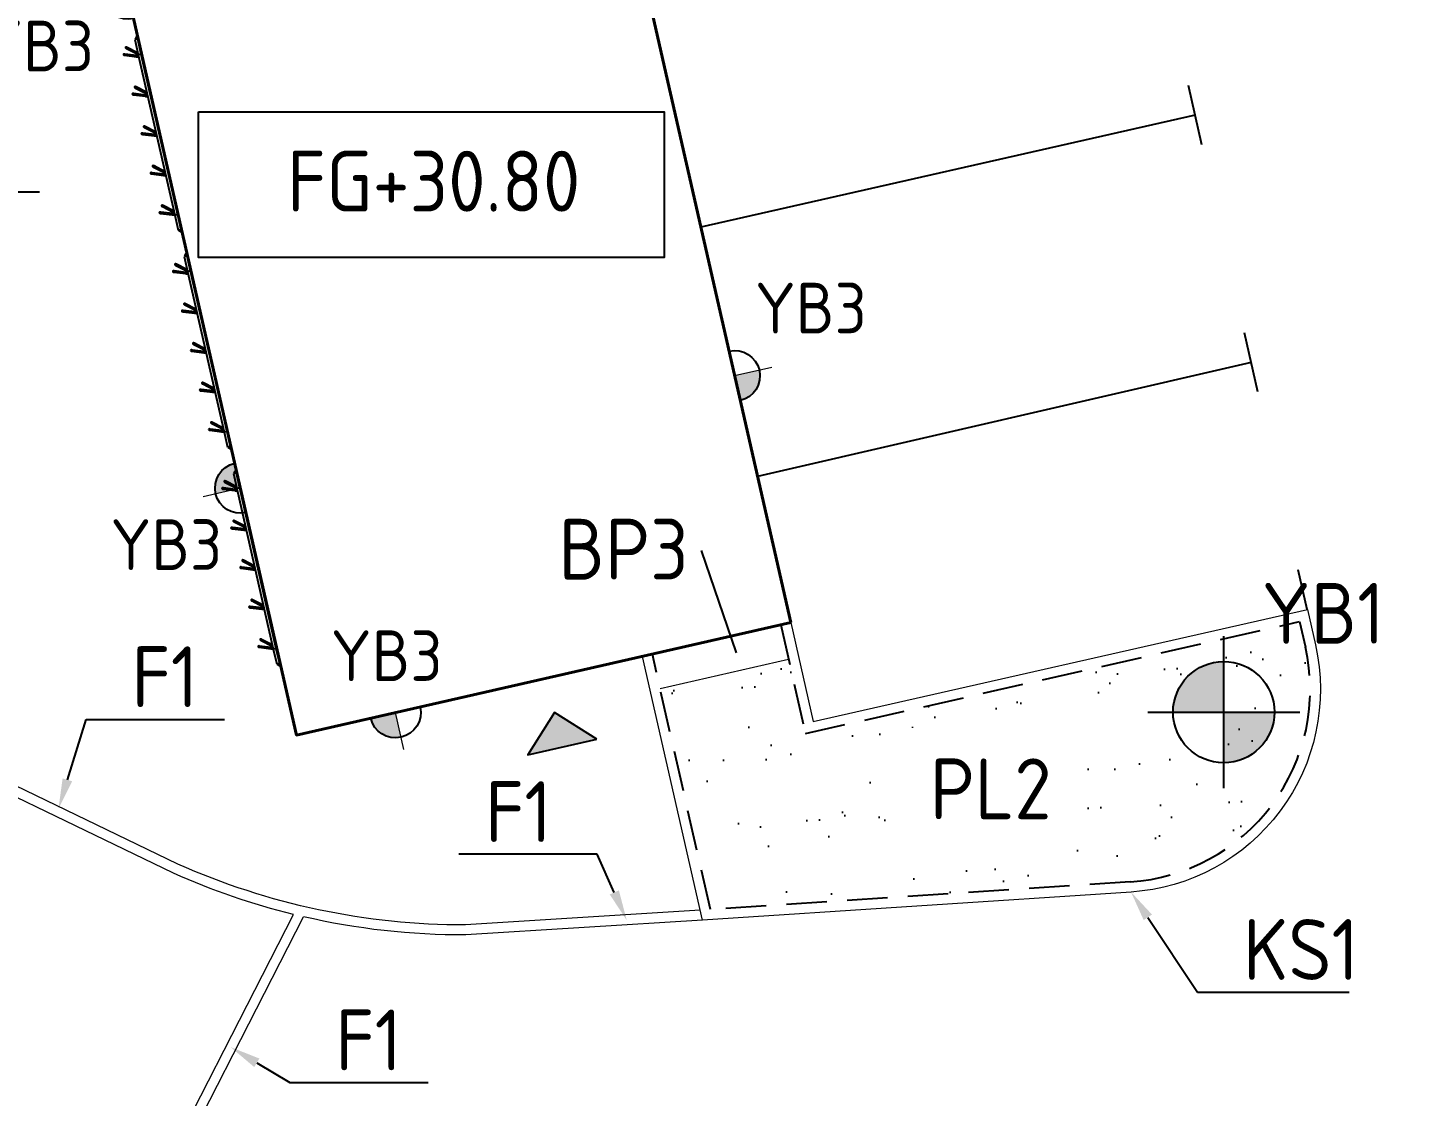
# Model space of a CAD drawing. Header units: metres. Extents: x 0 to 172473, y 0 to 6580575.
# Drawn here: x 172405.92 to 172419.59, y 6580493.7 to 6580504.25 of the extents above; entities that cross this region are included whole.
import ezdxf
from ezdxf import colors
from ezdxf.entities.mleader import LeaderData, LeaderLine
from ezdxf.enums import TextEntityAlignment as Align
from ezdxf.math import Vec2, Vec3

# ---------------------------------------------------------------- set-up
doc = ezdxf.new("R2010")
doc.units = ezdxf.units.M
doc.header["$LTSCALE"] = 0.2
doc.linetypes.add('KANTSTOD1', pattern=[3, 2, -1])
for name, color, linetype in [('A055_', 1, 'Continuous'), ('L-1822---N-', 1, 'Continuous'), ('L-DC----T1- Överbyggnad beteckning', 1, 'Continuous'), ('L-DE----T1-', 1, 'Continuous'), ('L-DE----T4-', 1, 'Continuous'), ('L-raster plantering1', 9, 'Continuous'), ('M-001-10_text sitplan', 3, 'Continuous'), ('M-236 KANTSTÖD', 1, 'KANTSTOD_DOUBLE_TYP1_1-200_20V'), ('M-251A_Projekterade_höjder', 3, 'Continuous'), ('M-282_ytskiktsbeteckningar', 3, 'Continuous'), ('M-714_El-tele_punkt', 1, 'Continuous')]:
    doc.layers.add(name, color=color, linetype=linetype)
for name, color, linetype, lineweight in [('L-01S---EIN_', 6, 'Continuous', 40), ('L-DC----H1- (HÅRDGJORDA YTOR)_', 1, 'Continuous', 13), ('L-DEE---EJN (väg- och ytmarkering)', 9, 'Continuous', 25), ('L-DEK---EIN (CYKELSTÄLL utrustning i mark)', 4, 'Continuous', 18)]:
    doc.layers.add(name, color=color, linetype=linetype, lineweight=lineweight)
doc.styles.add('Beteckningar', font='isocp2.shx')
doc.styles.add('ISO', font='ISO')
doc.styles.add('ISOCP', font='isocp.shx')
doc.styles.add('ISOCPEUR', font='isocpeur.ttf', dxfattribs={"height": 3.5})
doc.styles.get("Standard").update_dxf_attribs({"font": 'arial.ttf'})
doc.linetypes.add('KANTSTOD_DOUBLE_TYP1_1-200_20V', pattern='A,0.25,[2,K.SHX,S=0.1,R=0,X=0,Y=1],0.5,[2,K.SHX,S=0.1,R=0,X=0,Y=1],0.5,[2,K.SHX,S=0.1,R=0,X=0,Y=1],0.5,[2,K.SHX,S=0.1,R=0,X=0,Y=1],0.5,[2,K.SHX,S=0.1,R=0,X=0,Y=1],0.5,[2,K.SHX,S=0.1,R=0,X=0,Y=1],0.5,[2,K.SHX,S=0.1,R=0,X=0,Y=1],1.75', length=5)

# ---------------------------------------------------------------- blocks, each defined once
blk = doc.blocks.new('A$C34e25eee')
at = {"linetype": 'Continuous', "lineweight": 25}
for p, q in [((-0.997, 0), (-0.997, -0.003)), ((-0.997, 0), (-0.812, 0)), ((-0.812, 0), (-0.812, -0.003)), ((-0.812, 0), (0.812, 0)), ((0.812, 0), (0.812, -0.003)), ((0.812, 0), (0.998, 0)), ((0.998, 0), (0.998, -0.003)), ((-0.997, -0.003), (-0.812, -0.003)), ((-0.99, -0.007), (-0.987, -0.003)), ((-0.969, -0.028), (-0.99, -0.007)), ((-0.965, -0.024), (-0.987, -0.003)), ((-0.969, -0.028), (-0.965, -0.024)), ((-0.965, -0.008), (-0.812, -0.008)), ((-0.965, -0.008), (-0.965, -0.035)), ((-0.965, -0.035), (-0.812, -0.035)), ((-0.832, -0.037), (-0.907, -0.126)), ((-0.897, -0.134), (-0.822, -0.044)), ((-0.808, -0.053), (-0.847, -0.163)), ((-0.836, -0.167), (-0.796, -0.057)), ((-0.82, -0.042), (-0.815, -0.035)), ((-0.812, -0.003), (0.812, -0.003)), ((-0.812, -0.003), (-0.812, -0.008)), ((-0.812, -0.008), (0.812, -0.008)), ((-0.812, -0.008), (-0.812, -0.035)), ((-0.812, -0.035), (0.812, -0.035)), ((-0.801, -0.035), (-0.807, -0.05)), ((-0.795, -0.054), (-0.788, -0.035)), ((-0.432, -0.037), (-0.507, -0.126)), ((-0.497, -0.134), (-0.422, -0.044)), ((-0.408, -0.053), (-0.447, -0.163)), ((-0.436, -0.167), (-0.396, -0.057)), ((-0.42, -0.042), (-0.415, -0.035)), ((-0.401, -0.035), (-0.407, -0.05)), ((-0.395, -0.054), (-0.388, -0.035)), ((-0.032, -0.037), (-0.107, -0.126)), ((-0.097, -0.134), (-0.022, -0.044)), ((-0.008, -0.053), (-0.047, -0.163)), ((-0.036, -0.167), (0.004, -0.057)), ((-0.02, -0.042), (-0.015, -0.035)), ((-0.001, -0.035), (-0.007, -0.05)), ((0.005, -0.054), (0.012, -0.035)), ((0.368, -0.037), (0.293, -0.126)), ((0.303, -0.134), (0.378, -0.044)), ((0.392, -0.053), (0.353, -0.163)), ((0.364, -0.167), (0.404, -0.057)), ((0.38, -0.042), (0.385, -0.035)), ((0.399, -0.035), (0.393, -0.05)), ((0.405, -0.054), (0.412, -0.035)), ((0.768, -0.037), (0.693, -0.126)), ((0.703, -0.134), (0.778, -0.044)), ((0.792, -0.053), (0.753, -0.163)), ((0.764, -0.167), (0.804, -0.057)), ((0.78, -0.042), (0.785, -0.035)), ((0.799, -0.035), (0.793, -0.05)), ((0.805, -0.054), (0.812, -0.035)), ((0.812, -0.003), (0.998, -0.003)), ((0.812, -0.003), (0.812, -0.008)), ((0.812, -0.008), (0.965, -0.008)), ((0.812, -0.008), (0.812, -0.035)), ((0.812, -0.035), (0.965, -0.035)), ((0.987, -0.003), (0.965, -0.024)), ((0.965, -0.008), (0.965, -0.035)), ((0.969, -0.028), (0.965, -0.024)), ((0.99, -0.007), (0.969, -0.028)), ((0.99, -0.007), (0.987, -0.003))]:
    blk.add_line(p, q, dxfattribs=at)
at = {"linetype": 'Continuous', "lineweight": 25, "flags": 128}
for points in [[(-0.907, -0.126), (-0.908, -0.127), (-0.908, -0.128), (-0.909, -0.129), (-0.91, -0.13), (-0.911, -0.131), (-0.911, -0.131), (-0.911, -0.132), (-0.911, -0.132)], [(-0.897, -0.134), (-0.898, -0.134), (-0.898, -0.134), (-0.899, -0.134), (-0.9, -0.134), (-0.902, -0.133), (-0.903, -0.132), (-0.904, -0.131), (-0.905, -0.13), (-0.906, -0.129), (-0.906, -0.128), (-0.907, -0.127), (-0.907, -0.126), (-0.907, -0.126)], [(-0.907, -0.126), (-0.907, -0.126), (-0.907, -0.127), (-0.907, -0.128), (-0.906, -0.128), (-0.905, -0.129), (-0.904, -0.131), (-0.903, -0.132)], [(-0.903, -0.132), (-0.902, -0.132), (-0.901, -0.133), (-0.9, -0.134), (-0.899, -0.134), (-0.898, -0.134), (-0.897, -0.134), (-0.897, -0.134)], [(-0.902, -0.14), (-0.902, -0.139), (-0.902, -0.139), (-0.901, -0.139), (-0.901, -0.138), (-0.9, -0.137), (-0.899, -0.136), (-0.898, -0.135), (-0.897, -0.134)], [(-0.83, -0.035), (-0.83, -0.035), (-0.831, -0.036), (-0.831, -0.036), (-0.831, -0.036), (-0.831, -0.036), (-0.832, -0.037)], [(-0.822, -0.044), (-0.823, -0.045), (-0.824, -0.045), (-0.824, -0.045), (-0.826, -0.044), (-0.827, -0.044), (-0.828, -0.043), (-0.829, -0.042), (-0.83, -0.041), (-0.831, -0.04), (-0.832, -0.039), (-0.832, -0.038), (-0.832, -0.037), (-0.832, -0.037)], [(-0.832, -0.037), (-0.832, -0.037), (-0.832, -0.037), (-0.832, -0.038), (-0.831, -0.039), (-0.831, -0.04), (-0.83, -0.041), (-0.828, -0.042)], [(-0.82, -0.042), (-0.821, -0.042), (-0.821, -0.042), (-0.822, -0.042), (-0.823, -0.041), (-0.824, -0.04), (-0.825, -0.039), (-0.826, -0.038), (-0.827, -0.037), (-0.828, -0.036), (-0.829, -0.036), (-0.829, -0.035)], [(-0.828, -0.042), (-0.827, -0.043), (-0.826, -0.044), (-0.825, -0.045), (-0.824, -0.045), (-0.823, -0.045), (-0.823, -0.045), (-0.822, -0.044)], [(-0.825, -0.039), (-0.824, -0.04), (-0.823, -0.041), (-0.822, -0.041), (-0.821, -0.042), (-0.821, -0.042), (-0.82, -0.042), (-0.82, -0.042)], [(-0.822, -0.044), (-0.822, -0.044), (-0.822, -0.044), (-0.822, -0.044), (-0.821, -0.043), (-0.821, -0.043), (-0.821, -0.043), (-0.821, -0.042), (-0.82, -0.042)], [(-0.807, -0.05), (-0.807, -0.05), (-0.807, -0.051), (-0.807, -0.051), (-0.807, -0.052), (-0.807, -0.052), (-0.807, -0.052), (-0.807, -0.053), (-0.808, -0.053)], [(-0.796, -0.057), (-0.797, -0.058), (-0.797, -0.058), (-0.798, -0.058), (-0.799, -0.058), (-0.801, -0.058), (-0.802, -0.057), (-0.803, -0.057), (-0.805, -0.056), (-0.806, -0.056), (-0.807, -0.055), (-0.807, -0.054), (-0.808, -0.053), (-0.808, -0.053)], [(-0.808, -0.053), (-0.808, -0.053), (-0.808, -0.054), (-0.807, -0.054), (-0.806, -0.055), (-0.805, -0.056), (-0.804, -0.057), (-0.803, -0.057)], [(-0.795, -0.054), (-0.795, -0.054), (-0.796, -0.054), (-0.797, -0.054), (-0.798, -0.054), (-0.799, -0.053), (-0.8, -0.053), (-0.802, -0.053), (-0.803, -0.052), (-0.804, -0.051), (-0.805, -0.051), (-0.806, -0.051), (-0.806, -0.05), (-0.807, -0.05)], [(-0.807, -0.05), (-0.807, -0.05), (-0.806, -0.05), (-0.806, -0.051), (-0.805, -0.051), (-0.804, -0.052), (-0.803, -0.052), (-0.801, -0.053)], [(-0.803, -0.057), (-0.801, -0.058), (-0.8, -0.058), (-0.799, -0.058), (-0.798, -0.058), (-0.797, -0.058), (-0.796, -0.057), (-0.796, -0.057)], [(-0.801, -0.053), (-0.8, -0.053), (-0.798, -0.054), (-0.797, -0.054), (-0.796, -0.054), (-0.796, -0.054), (-0.795, -0.054), (-0.795, -0.054)], [(-0.796, -0.057), (-0.796, -0.057), (-0.796, -0.056), (-0.796, -0.056), (-0.796, -0.056), (-0.796, -0.055), (-0.796, -0.055), (-0.795, -0.055), (-0.795, -0.054)], [(-0.507, -0.126), (-0.508, -0.127), (-0.508, -0.128), (-0.509, -0.129), (-0.51, -0.13), (-0.511, -0.131), (-0.511, -0.131), (-0.511, -0.132), (-0.511, -0.132)], [(-0.497, -0.134), (-0.498, -0.134), (-0.498, -0.134), (-0.499, -0.134), (-0.5, -0.134), (-0.502, -0.133), (-0.503, -0.132), (-0.504, -0.131), (-0.505, -0.13), (-0.506, -0.129), (-0.506, -0.128), (-0.507, -0.127), (-0.507, -0.126), (-0.507, -0.126)], [(-0.507, -0.126), (-0.507, -0.126), (-0.507, -0.127), (-0.507, -0.128), (-0.506, -0.128), (-0.505, -0.129), (-0.504, -0.131), (-0.503, -0.132)], [(-0.503, -0.132), (-0.502, -0.132), (-0.501, -0.133), (-0.5, -0.134), (-0.499, -0.134), (-0.498, -0.134), (-0.497, -0.134), (-0.497, -0.134)], [(-0.502, -0.14), (-0.502, -0.139), (-0.502, -0.139), (-0.501, -0.139), (-0.501, -0.138), (-0.5, -0.137), (-0.499, -0.136), (-0.498, -0.135), (-0.497, -0.134)], [(-0.43, -0.035), (-0.43, -0.035), (-0.431, -0.036), (-0.431, -0.036), (-0.431, -0.036), (-0.431, -0.036), (-0.432, -0.037)], [(-0.422, -0.044), (-0.423, -0.045), (-0.424, -0.045), (-0.424, -0.045), (-0.426, -0.044), (-0.427, -0.044), (-0.428, -0.043), (-0.429, -0.042), (-0.43, -0.041), (-0.431, -0.04), (-0.432, -0.039), (-0.432, -0.038), (-0.432, -0.037), (-0.432, -0.037)], [(-0.432, -0.037), (-0.432, -0.037), (-0.432, -0.037), (-0.432, -0.038), (-0.431, -0.039), (-0.431, -0.04), (-0.43, -0.041), (-0.428, -0.042)], [(-0.42, -0.042), (-0.421, -0.042), (-0.421, -0.042), (-0.422, -0.042), (-0.423, -0.041), (-0.424, -0.04), (-0.425, -0.039), (-0.426, -0.038), (-0.427, -0.037), (-0.428, -0.036), (-0.429, -0.036), (-0.429, -0.035)], [(-0.428, -0.042), (-0.427, -0.043), (-0.426, -0.044), (-0.425, -0.045), (-0.424, -0.045), (-0.423, -0.045), (-0.423, -0.045), (-0.422, -0.044)], [(-0.425, -0.039), (-0.424, -0.04), (-0.423, -0.041), (-0.422, -0.041), (-0.421, -0.042), (-0.421, -0.042), (-0.42, -0.042), (-0.42, -0.042)], [(-0.422, -0.044), (-0.422, -0.044), (-0.422, -0.044), (-0.422, -0.044), (-0.421, -0.043), (-0.421, -0.043), (-0.421, -0.043), (-0.421, -0.042), (-0.42, -0.042)], [(-0.407, -0.05), (-0.407, -0.05), (-0.407, -0.051), (-0.407, -0.051), (-0.407, -0.052), (-0.407, -0.052), (-0.407, -0.052), (-0.407, -0.053), (-0.408, -0.053)], [(-0.396, -0.057), (-0.397, -0.058), (-0.397, -0.058), (-0.398, -0.058), (-0.399, -0.058), (-0.401, -0.058), (-0.402, -0.057), (-0.403, -0.057), (-0.405, -0.056), (-0.406, -0.056), (-0.407, -0.055), (-0.407, -0.054), (-0.408, -0.053), (-0.408, -0.053)], [(-0.408, -0.053), (-0.408, -0.053), (-0.408, -0.054), (-0.407, -0.054), (-0.406, -0.055), (-0.405, -0.056), (-0.404, -0.057), (-0.403, -0.057)], [(-0.395, -0.054), (-0.395, -0.054), (-0.396, -0.054), (-0.397, -0.054), (-0.398, -0.054), (-0.399, -0.053), (-0.4, -0.053), (-0.402, -0.053), (-0.403, -0.052), (-0.404, -0.051), (-0.405, -0.051), (-0.406, -0.051), (-0.406, -0.05), (-0.407, -0.05)], [(-0.407, -0.05), (-0.407, -0.05), (-0.406, -0.05), (-0.406, -0.051), (-0.405, -0.051), (-0.404, -0.052), (-0.403, -0.052), (-0.401, -0.053)], [(-0.403, -0.057), (-0.401, -0.058), (-0.4, -0.058), (-0.399, -0.058), (-0.398, -0.058), (-0.397, -0.058), (-0.396, -0.057), (-0.396, -0.057)], [(-0.401, -0.053), (-0.4, -0.053), (-0.398, -0.054), (-0.397, -0.054), (-0.396, -0.054), (-0.396, -0.054), (-0.395, -0.054), (-0.395, -0.054)], [(-0.396, -0.057), (-0.396, -0.057), (-0.396, -0.056), (-0.396, -0.056), (-0.396, -0.056), (-0.396, -0.055), (-0.396, -0.055), (-0.395, -0.055), (-0.395, -0.054)], [(-0.107, -0.126), (-0.108, -0.127), (-0.108, -0.128), (-0.109, -0.129), (-0.11, -0.13), (-0.111, -0.131), (-0.111, -0.131), (-0.111, -0.132), (-0.111, -0.132)], [(-0.097, -0.134), (-0.098, -0.134), (-0.098, -0.134), (-0.099, -0.134), (-0.1, -0.134), (-0.102, -0.133), (-0.103, -0.132), (-0.104, -0.131), (-0.105, -0.13), (-0.106, -0.129), (-0.106, -0.128), (-0.107, -0.127), (-0.107, -0.126), (-0.107, -0.126)], [(-0.107, -0.126), (-0.107, -0.126), (-0.107, -0.127), (-0.107, -0.128), (-0.106, -0.128), (-0.105, -0.129), (-0.104, -0.131), (-0.103, -0.132)], [(-0.103, -0.132), (-0.102, -0.132), (-0.101, -0.133), (-0.1, -0.134), (-0.099, -0.134), (-0.098, -0.134), (-0.097, -0.134), (-0.097, -0.134)], [(-0.102, -0.14), (-0.102, -0.139), (-0.102, -0.139), (-0.101, -0.139), (-0.101, -0.138), (-0.1, -0.137), (-0.099, -0.136), (-0.098, -0.135), (-0.097, -0.134)], [(-0.03, -0.035), (-0.03, -0.035), (-0.031, -0.036), (-0.031, -0.036), (-0.031, -0.036), (-0.031, -0.036), (-0.032, -0.037)], [(-0.022, -0.044), (-0.023, -0.045), (-0.024, -0.045), (-0.024, -0.045), (-0.026, -0.044), (-0.027, -0.044), (-0.028, -0.043), (-0.029, -0.042), (-0.03, -0.041), (-0.031, -0.04), (-0.032, -0.039), (-0.032, -0.038), (-0.032, -0.037), (-0.032, -0.037)], [(-0.032, -0.037), (-0.032, -0.037), (-0.032, -0.037), (-0.032, -0.038), (-0.031, -0.039), (-0.031, -0.04), (-0.03, -0.041), (-0.028, -0.042)], [(-0.02, -0.042), (-0.021, -0.042), (-0.021, -0.042), (-0.022, -0.042), (-0.023, -0.041), (-0.024, -0.04), (-0.025, -0.039), (-0.026, -0.038), (-0.027, -0.037), (-0.028, -0.036), (-0.029, -0.036), (-0.029, -0.035)], [(-0.028, -0.042), (-0.027, -0.043), (-0.026, -0.044), (-0.025, -0.045), (-0.024, -0.045), (-0.023, -0.045), (-0.023, -0.045), (-0.022, -0.044)], [(-0.025, -0.039), (-0.024, -0.04), (-0.023, -0.041), (-0.022, -0.041), (-0.021, -0.042), (-0.021, -0.042), (-0.02, -0.042), (-0.02, -0.042)], [(-0.022, -0.044), (-0.022, -0.044), (-0.022, -0.044), (-0.022, -0.044), (-0.021, -0.043), (-0.021, -0.043), (-0.021, -0.043), (-0.021, -0.042), (-0.02, -0.042)], [(-0.007, -0.05), (-0.007, -0.05), (-0.007, -0.051), (-0.007, -0.051), (-0.007, -0.052), (-0.007, -0.052), (-0.007, -0.052), (-0.008, -0.053), (-0.008, -0.053)], [(0.004, -0.057), (0.003, -0.058), (0.003, -0.058), (0.002, -0.058), (0.001, -0.058), (-0.001, -0.058), (-0.002, -0.057), (-0.003, -0.057), (-0.005, -0.056), (-0.006, -0.056), (-0.007, -0.055), (-0.007, -0.054), (-0.008, -0.053), (-0.008, -0.053)], [(-0.008, -0.053), (-0.008, -0.053), (-0.008, -0.054), (-0.007, -0.054), (-0.006, -0.055), (-0.005, -0.056), (-0.004, -0.057), (-0.003, -0.057)], [(0.005, -0.054), (0.005, -0.054), (0.004, -0.054), (0.003, -0.054), (0.002, -0.054), (0.001, -0.053), (0, -0.053), (-0.002, -0.053), (-0.003, -0.052), (-0.004, -0.051), (-0.005, -0.051), (-0.006, -0.051), (-0.006, -0.05), (-0.007, -0.05)], [(-0.007, -0.05), (-0.007, -0.05), (-0.006, -0.05), (-0.006, -0.051), (-0.005, -0.051), (-0.004, -0.052), (-0.003, -0.052), (-0.001, -0.053)], [(-0.003, -0.057), (-0.001, -0.058), (0, -0.058), (0.001, -0.058), (0.002, -0.058), (0.003, -0.058), (0.004, -0.057), (0.004, -0.057)], [(-0.001, -0.053), (0, -0.053), (0.002, -0.054), (0.003, -0.054), (0.004, -0.054), (0.004, -0.054), (0.005, -0.054), (0.005, -0.054)], [(0.004, -0.057), (0.004, -0.057), (0.004, -0.056), (0.004, -0.056), (0.004, -0.056), (0.004, -0.055), (0.004, -0.055), (0.005, -0.055), (0.005, -0.054)], [(0.293, -0.126), (0.292, -0.127), (0.292, -0.128), (0.291, -0.129), (0.29, -0.13), (0.289, -0.131), (0.289, -0.131), (0.289, -0.132), (0.289, -0.132)], [(0.303, -0.134), (0.302, -0.134), (0.302, -0.134), (0.301, -0.134), (0.3, -0.134), (0.298, -0.133), (0.297, -0.132), (0.296, -0.131), (0.295, -0.13), (0.294, -0.129), (0.294, -0.128), (0.293, -0.127), (0.293, -0.126), (0.293, -0.126)], [(0.293, -0.126), (0.293, -0.126), (0.293, -0.127), (0.293, -0.128), (0.294, -0.128), (0.295, -0.129), (0.296, -0.131), (0.297, -0.132)], [(0.297, -0.132), (0.298, -0.132), (0.299, -0.133), (0.3, -0.134), (0.301, -0.134), (0.302, -0.134), (0.303, -0.134), (0.303, -0.134)], [(0.298, -0.14), (0.298, -0.139), (0.298, -0.139), (0.299, -0.139), (0.299, -0.138), (0.3, -0.137), (0.301, -0.136), (0.302, -0.135), (0.303, -0.134)], [(0.37, -0.035), (0.37, -0.035), (0.369, -0.036), (0.369, -0.036), (0.369, -0.036), (0.369, -0.036), (0.368, -0.037)], [(0.378, -0.044), (0.377, -0.045), (0.376, -0.045), (0.376, -0.045), (0.374, -0.044), (0.373, -0.044), (0.372, -0.043), (0.371, -0.042), (0.37, -0.041), (0.369, -0.04), (0.368, -0.039), (0.368, -0.038), (0.368, -0.037), (0.368, -0.037)], [(0.368, -0.037), (0.368, -0.037), (0.368, -0.037), (0.368, -0.038), (0.369, -0.039), (0.369, -0.04), (0.37, -0.041), (0.372, -0.042)], [(0.38, -0.042), (0.379, -0.042), (0.379, -0.042), (0.378, -0.042), (0.377, -0.041), (0.376, -0.04), (0.375, -0.039), (0.374, -0.038), (0.373, -0.037), (0.372, -0.036), (0.371, -0.036), (0.371, -0.035)], [(0.372, -0.042), (0.373, -0.043), (0.374, -0.044), (0.375, -0.045), (0.376, -0.045), (0.377, -0.045), (0.377, -0.045), (0.378, -0.044)], [(0.375, -0.039), (0.376, -0.04), (0.377, -0.041), (0.378, -0.041), (0.379, -0.042), (0.379, -0.042), (0.38, -0.042), (0.38, -0.042)], [(0.378, -0.044), (0.378, -0.044), (0.378, -0.044), (0.378, -0.044), (0.379, -0.043), (0.379, -0.043), (0.379, -0.043), (0.379, -0.042), (0.38, -0.042)], [(0.393, -0.05), (0.393, -0.05), (0.393, -0.051), (0.393, -0.051), (0.393, -0.052), (0.393, -0.052), (0.393, -0.052), (0.393, -0.053), (0.392, -0.053)], [(0.404, -0.057), (0.403, -0.058), (0.403, -0.058), (0.402, -0.058), (0.401, -0.058), (0.399, -0.058), (0.398, -0.057), (0.397, -0.057), (0.395, -0.056), (0.394, -0.056), (0.393, -0.055), (0.393, -0.054), (0.392, -0.053), (0.392, -0.053)], [(0.392, -0.053), (0.392, -0.053), (0.392, -0.054), (0.393, -0.054), (0.394, -0.055), (0.395, -0.056), (0.396, -0.057), (0.397, -0.057)], [(0.405, -0.054), (0.405, -0.054), (0.404, -0.054), (0.403, -0.054), (0.402, -0.054), (0.401, -0.053), (0.4, -0.053), (0.398, -0.053), (0.397, -0.052), (0.396, -0.051), (0.395, -0.051), (0.394, -0.051), (0.394, -0.05), (0.393, -0.05)], [(0.393, -0.05), (0.393, -0.05), (0.394, -0.05), (0.394, -0.051), (0.395, -0.051), (0.396, -0.052), (0.397, -0.052), (0.399, -0.053)], [(0.397, -0.057), (0.399, -0.058), (0.4, -0.058), (0.401, -0.058), (0.402, -0.058), (0.403, -0.058), (0.404, -0.057), (0.404, -0.057)], [(0.399, -0.053), (0.4, -0.053), (0.402, -0.054), (0.403, -0.054), (0.404, -0.054), (0.404, -0.054), (0.405, -0.054), (0.405, -0.054)], [(0.404, -0.057), (0.404, -0.057), (0.404, -0.056), (0.404, -0.056), (0.404, -0.056), (0.404, -0.055), (0.404, -0.055), (0.405, -0.055), (0.405, -0.054)], [(0.693, -0.126), (0.692, -0.127), (0.692, -0.128), (0.691, -0.129), (0.69, -0.13), (0.689, -0.131), (0.689, -0.131), (0.689, -0.132), (0.689, -0.132)], [(0.703, -0.134), (0.702, -0.134), (0.702, -0.134), (0.701, -0.134), (0.7, -0.134), (0.698, -0.133), (0.697, -0.132), (0.696, -0.131), (0.695, -0.13), (0.694, -0.129), (0.694, -0.128), (0.693, -0.127), (0.693, -0.126), (0.693, -0.126)], [(0.693, -0.126), (0.693, -0.126), (0.693, -0.127), (0.693, -0.128), (0.694, -0.128), (0.695, -0.129), (0.696, -0.131), (0.697, -0.132)], [(0.697, -0.132), (0.698, -0.132), (0.699, -0.133), (0.7, -0.134), (0.701, -0.134), (0.702, -0.134), (0.703, -0.134), (0.703, -0.134)], [(0.698, -0.14), (0.698, -0.139), (0.698, -0.139), (0.699, -0.139), (0.699, -0.138), (0.7, -0.137), (0.701, -0.136), (0.702, -0.135), (0.703, -0.134)], [(0.77, -0.035), (0.77, -0.035), (0.769, -0.036), (0.769, -0.036), (0.769, -0.036), (0.769, -0.036), (0.768, -0.037)], [(0.778, -0.044), (0.777, -0.045), (0.776, -0.045), (0.776, -0.045), (0.774, -0.044), (0.773, -0.044), (0.772, -0.043), (0.771, -0.042), (0.77, -0.041), (0.769, -0.04), (0.768, -0.039), (0.768, -0.038), (0.768, -0.037), (0.768, -0.037)], [(0.768, -0.037), (0.768, -0.037), (0.768, -0.037), (0.768, -0.038), (0.769, -0.039), (0.769, -0.04), (0.77, -0.041), (0.772, -0.042)], [(0.78, -0.042), (0.779, -0.042), (0.779, -0.042), (0.778, -0.042), (0.777, -0.041), (0.776, -0.04), (0.775, -0.039), (0.774, -0.038), (0.773, -0.037), (0.772, -0.036), (0.771, -0.036), (0.771, -0.035)], [(0.772, -0.042), (0.773, -0.043), (0.774, -0.044), (0.775, -0.045), (0.776, -0.045), (0.777, -0.045), (0.777, -0.045), (0.778, -0.044)], [(0.775, -0.039), (0.776, -0.04), (0.777, -0.041), (0.778, -0.041), (0.779, -0.042), (0.779, -0.042), (0.78, -0.042), (0.78, -0.042)], [(0.778, -0.044), (0.778, -0.044), (0.778, -0.044), (0.778, -0.044), (0.779, -0.043), (0.779, -0.043), (0.779, -0.043), (0.779, -0.042), (0.78, -0.042)], [(0.793, -0.05), (0.793, -0.05), (0.793, -0.051), (0.793, -0.051), (0.793, -0.052), (0.793, -0.052), (0.793, -0.052), (0.793, -0.053), (0.792, -0.053)], [(0.804, -0.057), (0.803, -0.058), (0.803, -0.058), (0.802, -0.058), (0.801, -0.058), (0.799, -0.058), (0.798, -0.057), (0.797, -0.057), (0.795, -0.056), (0.794, -0.056), (0.793, -0.055), (0.793, -0.054), (0.792, -0.053), (0.792, -0.053)], [(0.792, -0.053), (0.792, -0.053), (0.792, -0.054), (0.793, -0.054), (0.794, -0.055), (0.795, -0.056), (0.796, -0.057), (0.797, -0.057)], [(0.805, -0.054), (0.805, -0.054), (0.804, -0.054), (0.803, -0.054), (0.802, -0.054), (0.801, -0.053), (0.8, -0.053), (0.798, -0.053), (0.797, -0.052), (0.796, -0.051), (0.795, -0.051), (0.794, -0.051), (0.794, -0.05), (0.793, -0.05)], [(0.793, -0.05), (0.793, -0.05), (0.794, -0.05), (0.794, -0.051), (0.795, -0.051), (0.796, -0.052), (0.797, -0.052), (0.799, -0.053)], [(0.797, -0.057), (0.799, -0.058), (0.8, -0.058), (0.801, -0.058), (0.802, -0.058), (0.803, -0.058), (0.804, -0.057), (0.804, -0.057)], [(0.799, -0.053), (0.8, -0.053), (0.802, -0.054), (0.803, -0.054), (0.804, -0.054), (0.804, -0.054), (0.805, -0.054), (0.805, -0.054)], [(0.804, -0.057), (0.804, -0.057), (0.804, -0.056), (0.804, -0.056), (0.804, -0.056), (0.804, -0.055), (0.804, -0.055), (0.805, -0.055), (0.805, -0.054)], [(-0.847, -0.163), (-0.848, -0.164), (-0.849, -0.165), (-0.849, -0.167), (-0.849, -0.168), (-0.85, -0.169), (-0.85, -0.169), (-0.85, -0.169), (-0.85, -0.17)], [(-0.836, -0.167), (-0.836, -0.167), (-0.837, -0.167), (-0.838, -0.167), (-0.839, -0.167), (-0.84, -0.167), (-0.842, -0.167), (-0.843, -0.166), (-0.845, -0.166), (-0.846, -0.165), (-0.847, -0.164), (-0.847, -0.164), (-0.848, -0.163), (-0.847, -0.163)], [(-0.847, -0.163), (-0.848, -0.163), (-0.847, -0.163), (-0.847, -0.164), (-0.846, -0.165), (-0.845, -0.165), (-0.844, -0.166), (-0.843, -0.167)], [(-0.843, -0.167), (-0.841, -0.167), (-0.84, -0.167), (-0.839, -0.167), (-0.837, -0.167), (-0.837, -0.167), (-0.836, -0.167), (-0.836, -0.167)], [(-0.839, -0.174), (-0.839, -0.174), (-0.839, -0.173), (-0.838, -0.173), (-0.838, -0.172), (-0.838, -0.171), (-0.837, -0.17), (-0.837, -0.168), (-0.836, -0.167)], [(-0.447, -0.163), (-0.448, -0.164), (-0.449, -0.165), (-0.449, -0.167), (-0.449, -0.168), (-0.45, -0.169), (-0.45, -0.169), (-0.45, -0.169), (-0.45, -0.17)], [(-0.436, -0.167), (-0.436, -0.167), (-0.437, -0.167), (-0.438, -0.167), (-0.439, -0.167), (-0.44, -0.167), (-0.442, -0.167), (-0.443, -0.166), (-0.445, -0.166), (-0.446, -0.165), (-0.447, -0.164), (-0.447, -0.164), (-0.448, -0.163), (-0.447, -0.163)], [(-0.447, -0.163), (-0.448, -0.163), (-0.447, -0.163), (-0.447, -0.164), (-0.446, -0.165), (-0.445, -0.165), (-0.444, -0.166), (-0.443, -0.167)], [(-0.443, -0.167), (-0.441, -0.167), (-0.44, -0.167), (-0.439, -0.167), (-0.437, -0.167), (-0.437, -0.167), (-0.436, -0.167), (-0.436, -0.167)], [(-0.439, -0.174), (-0.439, -0.174), (-0.439, -0.173), (-0.438, -0.173), (-0.438, -0.172), (-0.438, -0.171), (-0.437, -0.17), (-0.437, -0.168), (-0.436, -0.167)], [(-0.047, -0.163), (-0.048, -0.164), (-0.049, -0.165), (-0.049, -0.167), (-0.049, -0.168), (-0.05, -0.169), (-0.05, -0.169), (-0.05, -0.169), (-0.05, -0.17)], [(-0.036, -0.167), (-0.036, -0.167), (-0.037, -0.167), (-0.038, -0.167), (-0.039, -0.167), (-0.04, -0.167), (-0.042, -0.167), (-0.043, -0.166), (-0.045, -0.166), (-0.046, -0.165), (-0.047, -0.164), (-0.047, -0.164), (-0.048, -0.163), (-0.047, -0.163)], [(-0.047, -0.163), (-0.048, -0.163), (-0.047, -0.163), (-0.047, -0.164), (-0.046, -0.165), (-0.045, -0.165), (-0.044, -0.166), (-0.043, -0.167)], [(-0.043, -0.167), (-0.041, -0.167), (-0.04, -0.167), (-0.039, -0.167), (-0.037, -0.167), (-0.037, -0.167), (-0.036, -0.167), (-0.036, -0.167)], [(-0.039, -0.174), (-0.039, -0.174), (-0.039, -0.173), (-0.038, -0.173), (-0.038, -0.172), (-0.038, -0.171), (-0.037, -0.17), (-0.037, -0.168), (-0.036, -0.167)], [(0.353, -0.163), (0.352, -0.164), (0.351, -0.165), (0.351, -0.167), (0.351, -0.168), (0.35, -0.169), (0.35, -0.169), (0.35, -0.169), (0.35, -0.17)], [(0.364, -0.167), (0.364, -0.167), (0.363, -0.167), (0.362, -0.167), (0.361, -0.167), (0.36, -0.167), (0.358, -0.167), (0.357, -0.166), (0.355, -0.166), (0.354, -0.165), (0.353, -0.164), (0.353, -0.164), (0.352, -0.163), (0.353, -0.163)], [(0.353, -0.163), (0.352, -0.163), (0.353, -0.163), (0.353, -0.164), (0.354, -0.165), (0.355, -0.165), (0.356, -0.166), (0.357, -0.167)], [(0.357, -0.167), (0.359, -0.167), (0.36, -0.167), (0.361, -0.167), (0.363, -0.167), (0.363, -0.167), (0.364, -0.167), (0.364, -0.167)], [(0.361, -0.174), (0.361, -0.174), (0.361, -0.173), (0.362, -0.173), (0.362, -0.172), (0.362, -0.171), (0.363, -0.17), (0.363, -0.168), (0.364, -0.167)], [(0.753, -0.163), (0.752, -0.164), (0.751, -0.165), (0.751, -0.167), (0.751, -0.168), (0.75, -0.169), (0.75, -0.169), (0.75, -0.169), (0.75, -0.17)], [(0.764, -0.167), (0.764, -0.167), (0.763, -0.167), (0.762, -0.167), (0.761, -0.167), (0.76, -0.167), (0.758, -0.167), (0.757, -0.166), (0.755, -0.166), (0.754, -0.165), (0.753, -0.164), (0.753, -0.164), (0.752, -0.163), (0.753, -0.163)], [(0.753, -0.163), (0.752, -0.163), (0.753, -0.163), (0.753, -0.164), (0.754, -0.165), (0.755, -0.165), (0.756, -0.166), (0.757, -0.167)], [(0.757, -0.167), (0.759, -0.167), (0.76, -0.167), (0.761, -0.167), (0.763, -0.167), (0.763, -0.167), (0.764, -0.167), (0.764, -0.167)], [(0.761, -0.174), (0.761, -0.174), (0.761, -0.173), (0.762, -0.173), (0.762, -0.172), (0.762, -0.171), (0.763, -0.17), (0.763, -0.168), (0.764, -0.167)]]:
    blk.add_lwpolyline(points, dxfattribs=at)
at = {"linetype": 'Continuous', "lineweight": 25}
for centre, radius, start, end in [((-0.97, -0.008), 0.005, 0, 90), ((-0.907, -0.136), 0.006, 140.007, 320.007), ((-0.907, -0.136), 0.006, 140.007, 230.007), ((-0.807, -0.015), 0.03, 221.0703, 231.3521), ((-0.507, -0.136), 0.006, 140.007, 320.007), ((-0.507, -0.136), 0.006, 140.007, 230.007), ((-0.407, -0.015), 0.03, 221.0721, 231.351), ((-0.107, -0.136), 0.006, 140.007, 320.007), ((-0.107, -0.136), 0.006, 140.007, 230.007), ((-0.007, -0.015), 0.03, 221.0695, 231.3527), ((0.293, -0.136), 0.006, 140.007, 320.007), ((0.293, -0.136), 0.006, 140.007, 230.007), ((0.393, -0.015), 0.03, 221.0702, 231.3511), ((0.693, -0.136), 0.006, 140.007, 320.007), ((0.693, -0.136), 0.006, 140.007, 230.007), ((0.793, -0.015), 0.03, 221.0702, 231.3511), ((0.971, -0.008), 0.005, 90, 180), ((-0.907, -0.136), 0.006, 230.007, 320.007), ((-0.844, -0.172), 0.006, 159.993, 339.993), ((-0.844, -0.172), 0.006, 159.993, 249.993), ((-0.844, -0.172), 0.006, 249.993, 339.993), ((-0.507, -0.136), 0.006, 230.007, 320.007), ((-0.444, -0.172), 0.006, 159.993, 339.993), ((-0.444, -0.172), 0.006, 159.993, 249.993), ((-0.444, -0.172), 0.006, 249.993, 339.993), ((-0.107, -0.136), 0.006, 230.007, 320.007), ((-0.044, -0.172), 0.006, 159.993, 339.993), ((-0.044, -0.172), 0.006, 159.993, 249.993), ((-0.044, -0.172), 0.006, 249.993, 339.993), ((0.293, -0.136), 0.006, 230.007, 320.007), ((0.356, -0.172), 0.006, 159.993, 339.993), ((0.356, -0.172), 0.006, 159.993, 249.993), ((0.356, -0.172), 0.006, 249.993, 339.993), ((0.693, -0.136), 0.006, 230.007, 320.007), ((0.756, -0.172), 0.006, 159.993, 339.993), ((0.756, -0.172), 0.006, 159.993, 249.993), ((0.756, -0.172), 0.006, 249.993, 339.993)]:
    blk.add_arc(centre, radius, start, end, dxfattribs=at)
blk = doc.blocks.new('*U12')
blk.add_hatch(color=256).paths.add_polyline_path([(-0.5, 0), (0, 0), (0, 0.5, 0.414214)])
at = {"color": 0, "lineweight": 18}
blk.add_line((0, 0.75), (0, 0), dxfattribs=at)
at = {"color": 0, "lineweight": -2}
blk.add_line((-0.5, 0), (0.5, 0), dxfattribs=at)
blk.add_arc((0, 0), 0.5, 0, 180, dxfattribs=at)
at = {"layer": 'L-DE----T1-', "style": 'Beteckningar'}
blk.add_attdef('BET', (0.49, 0.513), '', height=0.5, dxfattribs=at)
at = {"layer": 'L-DE----T4-', "style": 'Beteckningar'}
blk.add_attdef('ID', (0.49, -0.305), '', height=0.5, dxfattribs=at)
blk = doc.blocks.new('Belysningsstolpe')
at = {"linetype": 'ByBlock'}
h = blk.add_hatch(color=0, dxfattribs=at)
h.dxf.hatch_style = 1
h.paths.add_polyline_path([(-0.5, 0), (0, 0), (0, 0.5, 0.414214)])
h.paths.add_polyline_path([(0, -0.5, 0.414214), (0.5, 0), (0, 0)])
at = {"color": 0}
for p, q in [((0, -0.75), (0, 0.75)), ((-0.75, 0), (0.75, 0))]:
    blk.add_line(p, q, dxfattribs=at)
at = {"color": 0, "linetype": 'ByBlock'}
blk.add_circle((0, 0), 0.5, dxfattribs=at)
at = {"layer": 'L-DE----T1-', "style": 'Beteckningar'}
blk.add_attdef('BET', (0.54, 0.513), '', height=0.5, dxfattribs=at)
at = {"layer": 'L-DE----T4-', "style": 'Beteckningar'}
blk.add_attdef('ID', (0.54, -0.306), '', height=0.5, dxfattribs=at)
blk = doc.blocks.new('Ytskiktssymbol')
at = {"layer": 'L-DC----T1- Överbyggnad beteckning', "color": 4, "lineweight": 13, "transparency": 16777216}
blk.add_ellipse((0, 0), major_axis=(1, 0), ratio=0.5, dxfattribs=at)
at = {"transparency": 16777216, "style": 'ISOCPEUR'}
blk.add_attdef('0', text='', height=0.5, dxfattribs=at).set_placement((0, -0.238), align=Align.CENTER)
blk = doc.blocks.new('_DotSmall')
at = {"color": 0, "linetype": 'ByBlock', "const_width": 0.5}
blk.add_lwpolyline([(-0.0625, 0, 1), (0.0625, 0, 1)], format="xyb", close=True, dxfattribs=at)
blk = doc.blocks.new('A$Cb1110fdf')
at = {"layer": 'A055_'}
blk.add_hatch(color=256, dxfattribs=at).paths.add_polyline_path([(0, 0), (-0.35, -0.35), (0.35, -0.35)])
blk.add_lwpolyline([(0.35, -0.35), (0, 0), (-0.35, -0.35), (0.35, -0.35)], dxfattribs=at)

msp = doc.modelspace()

# ---------------------------------------------------------------- hatches: boundary and pattern name
at = {"layer": 'L-raster plantering1'}
h = msp.add_hatch(dxfattribs=at)
h.set_pattern_fill('AR-SAND', color=256, scale=0.5, angle=45)
h.set_pattern_definition([(82.5, (0, 0), (-0.703506591955, 0.65896356127), [0, -0.76, 0, -0.85, 0, -0.8125]), (52.5, (0, 0), (-0.37206875537, 1.62348986485), [0, -0.41, 0, -0.685, 0, -0.2625]), (12.5, (-0.4349, -0.4349), (1.09901463645, 1.10301619158), [0, -0.25, 0, -0.9, 0, -1.175]), (2.5, (-0.4349, -0.4349), (0.75252108178, 1.37313142542), [0, -0.125, 0, -0.59, 0, -0.675])])
edge = h.paths.add_edge_path()
edge.add_line((172413.432, 6580498.012), (172413.597, 6580497.281))
edge.add_line((172413.597, 6580497.281), (172418.474, 6580498.387))
edge.add_line((172418.474, 6580498.387), (172418.531, 6580498.134))
edge.add_arc((172416.679, 6580497.714), 1.9, -86.2351, 12.7796, ccw=False)
edge.add_line((172416.803, 6580495.818), (172412.66, 6580495.545))
edge.add_line((172412.66, 6580495.545), (172412.165, 6580497.724))
edge.add_line((172412.165, 6580497.724), (172413.432, 6580498.012))

# ---------------------------------------------------------------- linework, layer by layer
at = {"layer": 'L-01S---EIN_'}
msp.add_lwpolyline([(172413.452, 6580498.376), (172408.577, 6580497.267), (172406.36, 6580507.019), (172411.236, 6580508.127), (172413.452, 6580498.376)], dxfattribs=at)
at = {"layer": 'L-DC----H1- (HÅRDGJORDA YTOR)_'}
for points in [[(172413.452, 6580498.376), (172413.673, 6580497.4), (172418.55, 6580498.507), (172418.629, 6580498.156, -0.461084), (172416.81, 6580495.718), (172412.581, 6580495.44), (172411.989, 6580498.043)], [(172408.545, 6580495.497, -0.044703), (172407.363, 6580495.903), (172404.555, 6580497.259)], [(172412.559, 6580495.539), (172410.243, 6580495.394, -0.106272), (172407.405, 6580495.994), (172404.598, 6580497.349)], [(172412.581, 6580495.44), (172410.246, 6580495.294, -0.057749), (172408.645, 6580495.474, -0.057749)]]:
    msp.add_lwpolyline(points, format="xyb", dxfattribs=at)
for points in [[(172413.432, 6580498.012), (172412.165, 6580497.724)], [(172407.024, 6580492.518), (172408.545, 6580495.497)], [(172407.103, 6580492.453), (172408.645, 6580495.474)]]:
    msp.add_lwpolyline(points, dxfattribs=at)
at = {"layer": 'L-DEE---EJN (väg- och ytmarkering)'}
for points in [[(172417.509, 6580503.09), (172417.376, 6580503.675)], [(172417.443, 6580503.383), (172412.567, 6580502.277)], [(172418.062, 6580500.652), (172417.929, 6580501.237)], [(172417.996, 6580500.944), (172413.124, 6580499.817)], [(172418.549, 6580498.506), (172418.46, 6580498.896)]]:
    msp.add_lwpolyline(points, dxfattribs=at)
at = {"layer": 'M-236 KANTSTÖD', "color": 4, "linetype": 'KANTSTOD1'}
msp.add_lwpolyline([(172413.355, 6580498.354), (172413.597, 6580497.281), (172418.474, 6580498.387), (172418.531, 6580498.134, -0.461084), (172416.803, 6580495.818), (172412.66, 6580495.545), (172412.087, 6580498.065)], format="xyb", dxfattribs=at)
at = {"layer": 'M-251A_Projekterade_höjder'}
msp.add_lwpolyline([(172407.609, 6580503.416), (172412.203, 6580503.416), (172412.203, 6580501.978), (172407.609, 6580501.978)], close=True, dxfattribs=at)

# ---------------------------------------------------------------- block references
at = {"layer": 'L-01S---EIN_', "rotation": 12.80677073432668}
msp.add_blockref('A$Cb1110fdf', (172411.122, 6580497.49), dxfattribs=at)
at = {"layer": 'L-DEK---EIN (CYKELSTÄLL utrustning i mark)', "rotation": 282.8067706289005}
for p in [(172407.228, 6580503.196), (172407.715, 6580501.056), (172408.201, 6580498.915)]:
    msp.add_blockref('A$C34e25eee', p, dxfattribs=at)
at = {"layer": 'M-714_El-tele_punkt'}
ref = msp.add_blockref('*U12', (172406.914, 6580504.581), dxfattribs=dict(at, xscale=-0.4999999999999997, yscale=0.5, zscale=0.5, rotation=102.8067706782896))
ref.add_attrib('BET', 'YB3', (-172405.474, 6580503.816), dxfattribs={"layer": 'L-1822---N-', "extrusion": (0, 0, -1), "height": 0.5, "style": 'Beteckningar', "text_generation_flag": 2})
ref = msp.add_blockref('*U12', (172412.899, 6580500.811), dxfattribs=dict(at, xscale=-0.4999999999999997, yscale=0.5, zscale=0.5, rotation=282.8067706782896))
ref.add_attrib('BET', 'YB3', (-172413.099, 6580501.23), dxfattribs={"layer": 'L-1822---N-', "extrusion": (0, 0, -1), "height": 0.5, "style": 'Beteckningar', "text_generation_flag": 2})
ref = msp.add_blockref('*U12', (172408.022, 6580499.705), dxfattribs=dict(at, xscale=-0.4999999999999997, yscale=0.5, zscale=0.5, rotation=102.8067706782896))
ref.add_attrib('BET', 'YB3', (-172406.739, 6580498.896), dxfattribs={"layer": 'L-1822---N-', "extrusion": (0, 0, -1), "height": 0.5, "style": 'Beteckningar', "text_generation_flag": 2})
ref = msp.add_blockref('Belysningsstolpe', (172417.725, 6580497.493), dxfattribs=at)
ref.add_attrib('BET', 'YB1', (172418.098, 6580498.168), dxfattribs={"layer": 'L-1822---N-', "height": 0.6, "style": 'Beteckningar'})
ref = msp.add_blockref('*U12', (172409.552, 6580497.489), dxfattribs=dict(at, xscale=-0.4999999999999998, yscale=0.5, zscale=0.5, rotation=192.8067706223678))
ref.add_attrib('BET', 'YB3', (-172408.913, 6580497.8), dxfattribs={"layer": 'L-1822---N-', "extrusion": (0, 0, -1), "height": 0.5, "style": 'Beteckningar', "text_generation_flag": 2})

# ---------------------------------------------------------------- texts
at = {"layer": 'M-251A_Projekterade_höjder', "style": 'ISO'}
msp.add_text('FG+30.80', height=0.6, dxfattribs=at).set_placement((172408.482, 6580502.432))

# ---------------------------------------------------------------- leaders
at = {"layer": 'M-001-10_text sitplan', "color": 4}
ml = msp.add_multileader_mtext('Standard', dxfattribs=at)
ml.set_content('{\\C256;F1}', color=4, style='ISOCP')
ml.set_leader_properties()
ml.build(insert=Vec2(0, 0))
ml.multileader.update_dxf_attribs({"text_left_attachment_type": 5, "text_right_attachment_type": 5, "dogleg_length": 0.36, "arrow_head_size": 0.3})
ctx = ml.context
ctx.base_point, ctx.char_height, ctx.arrow_head_size, ctx.landing_gap_size, ctx.plane_origin = Vec3(172405.034, 6580502.628), 0.6, 0.3, 0.09, Vec3(172407.005, 6580501.072)
ctx.left_attachment, ctx.right_attachment = 5, 5
notes = []
notes.append((ctx, [(0, (1, 1, 0), (172404.674, 6580502.628), (1, 0), 0.36, [(1, [(172404.065, 6580502.149)], 0, [])])]))
ctx.mtext.insert, ctx.mtext.width, ctx.mtext.flow_direction = Vec3(172405.124, 6580503.348), 1.03536, 5
ml = msp.add_multileader_mtext('Standard', dxfattribs=at)
ml.set_content('{\\C256;F1}', color=4, style='ISOCP')
ml.set_leader_properties()
ml.build(insert=Vec2(0, 0))
ml.multileader.update_dxf_attribs({"text_left_attachment_type": 5, "text_right_attachment_type": 5, "dogleg_length": 0.36, "arrow_head_size": 0.3})
ctx = ml.context
ctx.base_point, ctx.char_height, ctx.arrow_head_size, ctx.landing_gap_size, ctx.plane_origin = Vec3(172406.859, 6580497.422), 0.6, 0.3, 0.09, Vec3(172408.829, 6580495.865)
ctx.left_attachment, ctx.right_attachment = 5, 5
notes.append((ctx, [(0, (1, 1, 0), (172406.499, 6580497.422), (1, 0), 0.36, [(1, [(172406.227, 6580496.538)], 0, [])])]))
ctx.mtext.insert, ctx.mtext.width, ctx.mtext.flow_direction = Vec3(172406.949, 6580498.142), 1.03536, 5
ml = msp.add_multileader_mtext('Standard', dxfattribs=at)
ml.set_content('{\\C256;F1}', color=4, style='ISOCP')
ml.set_leader_properties()
ml.build(insert=Vec2(0, 0))
ml.multileader.update_dxf_attribs({"text_left_attachment_type": 5, "text_right_attachment_type": 5, "dogleg_length": 0.36, "arrow_head_size": 0.3})
ctx = ml.context
ctx.base_point, ctx.char_height, ctx.arrow_head_size, ctx.landing_gap_size, ctx.plane_origin = Vec3(172410.464, 6580496.091), 0.6, 0.3, 0.09, Vec3(172412.434, 6580494.535)
ctx.left_attachment, ctx.right_attachment, ctx.text_align_type = 5, 5, 2
notes.append((ctx, [(1, (1, 1, 0), (172411.544, 6580496.091), (-1, 0), 0.36, [(1, [(172411.834, 6580495.44)], 0, [])])]))
ctx.mtext.insert, ctx.mtext.width, ctx.mtext.alignment, ctx.mtext.flow_direction = Vec3(172411.094, 6580496.811), 1.03536, 3, 5
ml = msp.add_multileader_mtext('Standard', dxfattribs=at)
ml.set_content('{\\C256;KS1}', color=4, style='ISOCP')
ml.set_leader_properties()
ml.build(insert=Vec2(0, 0))
ml.multileader.update_dxf_attribs({"text_left_attachment_type": 5, "text_right_attachment_type": 5, "dogleg_length": 0.36, "arrow_head_size": 0.3})
ctx = ml.context
ctx.base_point, ctx.char_height, ctx.arrow_head_size, ctx.landing_gap_size, ctx.plane_origin = Vec3(172417.827, 6580494.731), 0.6, 0.3, 0.09, Vec3(172421.161, 6580492.932)
ctx.left_attachment, ctx.right_attachment = 5, 5
notes.append((ctx, [(0, (1, 1, 0), (172417.467, 6580494.731), (1, 0), 0.36, [(0, [(172416.81, 6580495.718)], 0, [])])]))
ctx.mtext.insert, ctx.mtext.width, ctx.mtext.flow_direction = Vec3(172417.917, 6580495.451), 1.03536, 5
ml = msp.add_multileader_mtext('Standard', dxfattribs=at)
ml.set_content('{\\C256;F1}', color=4, style='ISOCP')
ml.set_leader_properties()
ml.build(insert=Vec2(0, 0))
ml.multileader.update_dxf_attribs({"text_left_attachment_type": 5, "text_right_attachment_type": 5, "dogleg_length": 0.36, "arrow_head_size": 0.3})
ctx = ml.context
ctx.base_point, ctx.char_height, ctx.arrow_head_size, ctx.landing_gap_size, ctx.plane_origin = Vec3(172408.87, 6580493.838), 0.6, 0.3, 0.09, Vec3(172410.841, 6580492.281)
ctx.left_attachment, ctx.right_attachment = 5, 5
notes.append((ctx, [(0, (1, 1, 0), (172408.51, 6580493.838), (1, 0), 0.36, [(1, [(172407.927, 6580494.187)], 0, [])])]))
ctx.mtext.insert, ctx.mtext.width, ctx.mtext.flow_direction = Vec3(172408.96, 6580494.558), 1.03536, 5
at = {"layer": 'M-282_ytskiktsbeteckningar'}
ml = msp.add_multileader_block('Standard', dxfattribs=at)
ml.set_content('Ytskiktssymbol', color=4)
ml.set_attribute('0', 'TR2', width=0)
ml.set_leader_properties(color=4)
ml.set_arrow_properties(name='DOTSMALL')
ml.build(insert=Vec2(0, 0))
ml.multileader.update_dxf_attribs({"has_dogleg": 0, "dogleg_length": 0, "arrow_head_size": 0.0004, "block_connection_type": 1})
ctx = ml.context
ctx.base_point, ctx.char_height, ctx.arrow_head_size, ctx.landing_gap_size, ctx.plane_origin, ctx.plane_x_axis, ctx.plane_y_axis = Vec3(172406.008, 6580530.09), 0.18, 0.0004, 0.09, Vec3(172405.704, 6580530.592), Vec3(0.999997, 0.002307), Vec3(-0.002307, 0.999997)
ctx.attachment_type = 1
notes.append((ctx, [(0, (0, 0, 0), (0, 0), (1, 0), 1, [])]))
ctx.block.insert, ctx.block.rotation = Vec3(172406.008, 6580530.09), 0.002307
ml = msp.add_multileader_block('Standard', dxfattribs=at)
ml.set_content('Ytskiktssymbol', color=4)
ml.set_attribute('0', 'TR2', width=0)
ml.set_leader_properties(color=4)
ml.set_arrow_properties(name='DOTSMALL')
ml.build(insert=Vec2(0, 0))
ml.multileader.update_dxf_attribs({"has_dogleg": 0, "dogleg_length": 0, "arrow_head_size": 0.0004, "block_connection_type": 1})
ctx = ml.context
ctx.base_point, ctx.char_height, ctx.arrow_head_size, ctx.landing_gap_size, ctx.plane_origin, ctx.plane_x_axis, ctx.plane_y_axis = Vec3(172409.775, 6580520.785), 0.18, 0.0004, 0.09, Vec3(172409.471, 6580521.287), Vec3(0.999997, 0.002307), Vec3(-0.002307, 0.999997)
ctx.attachment_type = 1
notes.append((ctx, [(0, (0, 0, 0), (0, 0), (1, 0), 1, [])]))
ctx.block.insert, ctx.block.rotation = Vec3(172409.775, 6580520.785), 0.002307
for ctx, leaders in notes:
    for number, flags, end, landing, length, lines in leaders:
        leader = LeaderData()
        leader.index, (leader.has_last_leader_line, leader.has_dogleg_vector, leader.attachment_direction) = number, flags
        leader.last_leader_point, leader.dogleg_vector, leader.dogleg_length = Vec3(end), Vec3(landing), length
        for number, points, colour, breaks in lines:
            line = LeaderLine()
            line.index, line.vertices, line.color, line.breaks = number, Vec3.list(points), colors.encode_raw_color(colour), breaks
            leader.lines.append(line)
        ctx.leaders.append(leader)

# ---------------------------------------------------------------- next in the draw order: texts
at = {"layer": 'M-282_ytskiktsbeteckningar', "insert": (172411.162, 6580499.401), "char_height": 0.6, "attachment_point": 1, "style": 'ISOCP', "bg_fill": 3, "box_fill_scale": 1.2, "bg_fill_color": 256, "bg_fill_transparency": 0}
msp.add_mtext('BP3', dxfattribs=at)

# ---------------------------------------------------------------- next in the draw order: linework, layer by layer
at = {"layer": 'M-282_ytskiktsbeteckningar'}
msp.add_lwpolyline([(172412.919, 6580498.078), (172412.571, 6580499.087)], dxfattribs=at)

# ---------------------------------------------------------------- next in the draw order: leaders
ml = msp.add_multileader_block('Standard', dxfattribs=at)
ml.set_content('Ytskiktssymbol', color=4)
ml.set_attribute('0', 'TR2', width=0)
ml.set_leader_properties(color=4)
ml.set_arrow_properties(name='DOTSMALL')
ml.build(insert=Vec2(0, 0))
ml.multileader.update_dxf_attribs({"has_dogleg": 0, "dogleg_length": 0, "arrow_head_size": 0.0004, "block_connection_type": 1})
ctx = ml.context
ctx.base_point, ctx.char_height, ctx.arrow_head_size, ctx.landing_gap_size, ctx.plane_origin, ctx.plane_x_axis, ctx.plane_y_axis = Vec3(172427.908, 6580554.942), 0.18, 0.0004, 0.09, Vec3(172427.605, 6580555.444), Vec3(0.999997, 0.002307), Vec3(-0.002307, 0.999997)
ctx.attachment_type = 1
notes = []
notes.append((ctx, [(0, (0, 0, 0), (0, 0), (1, 0), 1, [])]))
ctx.block.insert, ctx.block.rotation = Vec3(172427.908, 6580554.942), 0.002307
ml = msp.add_multileader_block('Standard', dxfattribs=at)
ml.set_content('Ytskiktssymbol', color=4)
ml.set_attribute('0', 'TR1', width=0)
ml.set_leader_properties(color=4)
ml.set_arrow_properties(name='DOTSMALL')
ml.build(insert=Vec2(0, 0))
ml.multileader.update_dxf_attribs({"has_dogleg": 0, "dogleg_length": 0, "arrow_head_size": 0.0004, "block_connection_type": 1})
ctx = ml.context
ctx.base_point, ctx.char_height, ctx.arrow_head_size, ctx.landing_gap_size, ctx.plane_origin, ctx.plane_x_axis, ctx.plane_y_axis = Vec3(172424.418, 6580519.73), 0.18, 0.0004, 0.09, Vec3(172424.114, 6580520.232), Vec3(0.999997, 0.002307), Vec3(-0.002307, 0.999997)
ctx.attachment_type = 1
notes.append((ctx, [(0, (0, 0, 0), (0, 0), (1, 0), 1, [])]))
ctx.block.insert, ctx.block.rotation = Vec3(172424.418, 6580519.73), 0.002307
for ctx, leaders in notes:
    for number, flags, end, landing, length, lines in leaders:
        leader = LeaderData()
        leader.index, (leader.has_last_leader_line, leader.has_dogleg_vector, leader.attachment_direction) = number, flags
        leader.last_leader_point, leader.dogleg_vector, leader.dogleg_length = Vec3(end), Vec3(landing), length
        for number, points, colour, breaks in lines:
            line = LeaderLine()
            line.index, line.vertices, line.color, line.breaks = number, Vec3.list(points), colors.encode_raw_color(colour), breaks
            leader.lines.append(line)
        ctx.leaders.append(leader)

# ---------------------------------------------------------------- next in the draw order: texts
at = {"layer": 'M-282_ytskiktsbeteckningar', "insert": (172414.826, 6580497.036), "char_height": 0.6, "attachment_point": 1, "style": 'ISOCP', "bg_fill": 2}
msp.add_mtext('PL2', dxfattribs=at)

doc.saveas('drawing.dxf')
